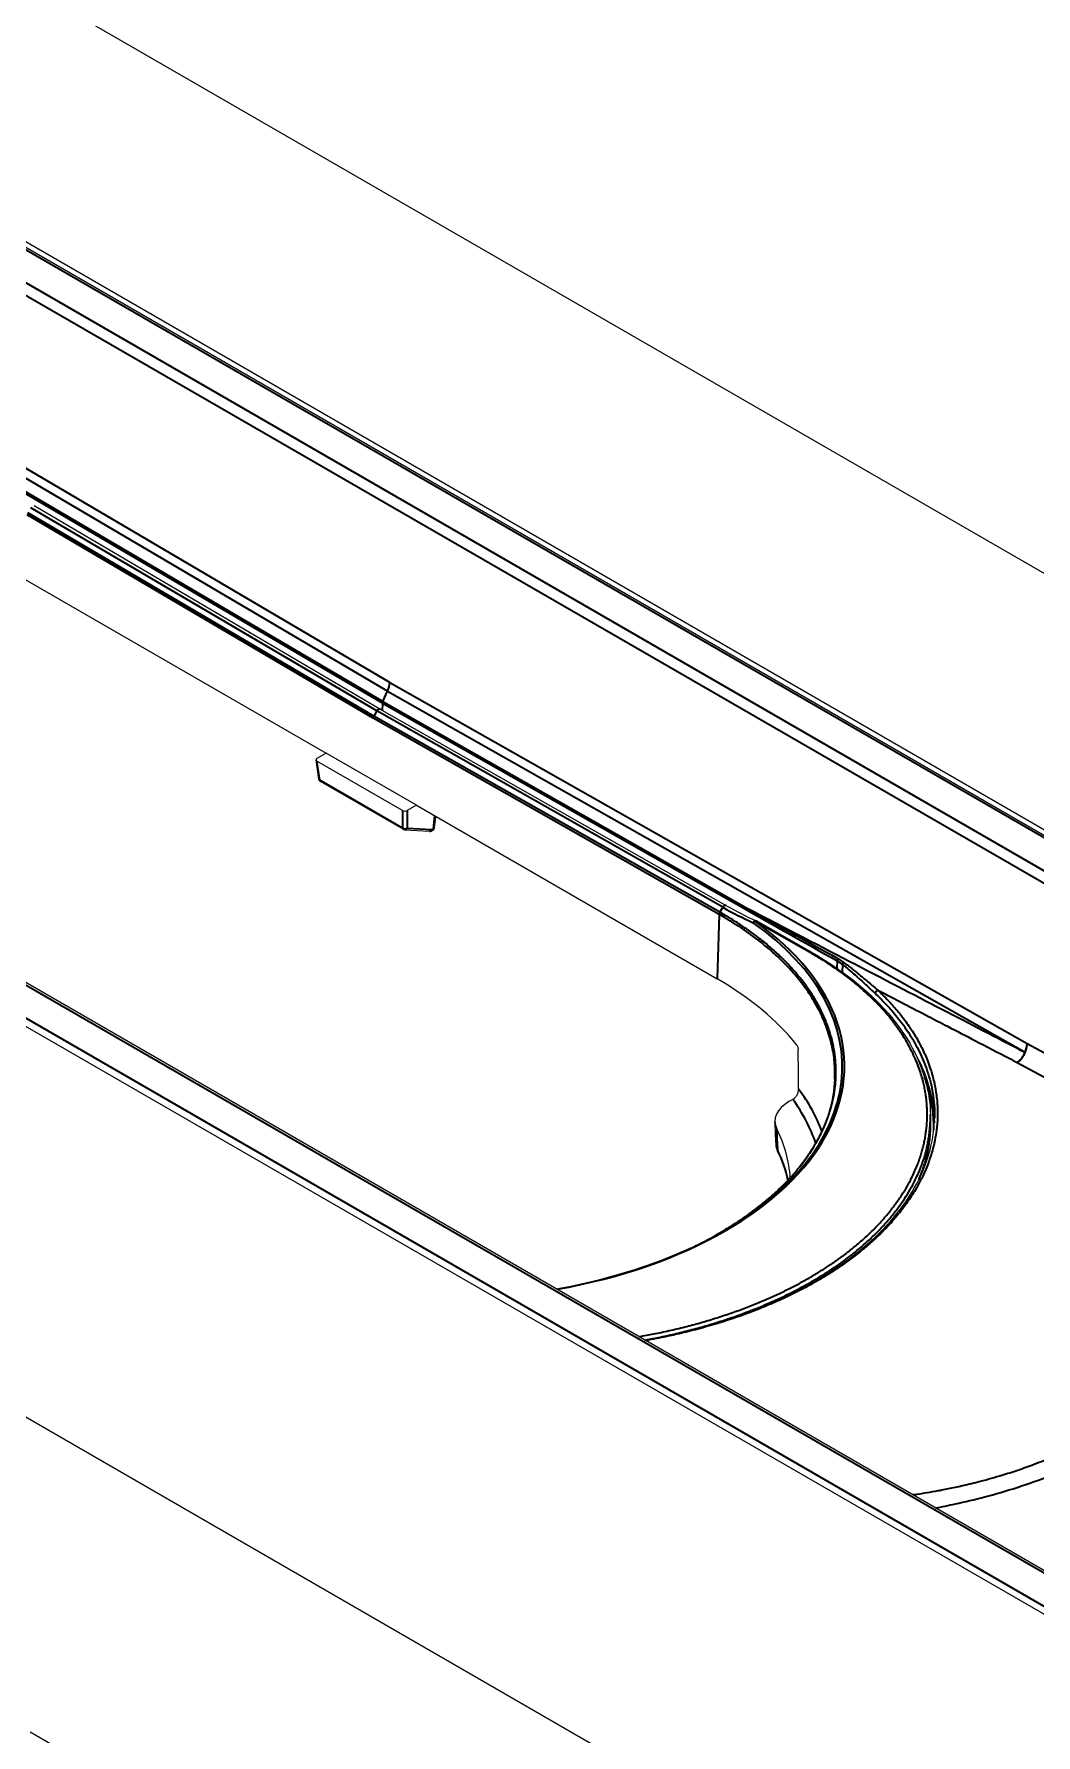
# Model space of a CAD drawing. Header units: millimetres. Extents: x 101 to 3000, y 150 to 4305.
# Drawn here: x 1803.8 to 1850.9, y 1251.6 to 1331.7 of the extents above; entities that cross this region are included whole.
import ezdxf

# ---------------------------------------------------------------- set-up
doc = ezdxf.new("R2010")
doc.units = ezdxf.units.MM
doc.header["$LTSCALE"] = 15
doc.layers.add('_Sichtbarkanten', color=7, linetype='Continuous', lineweight=25)
doc.layers.add('Sichtbar schmal (ISO)', color=7, linetype='Continuous', lineweight=35)

msp = doc.modelspace()

# ---------------------------------------------------------------- linework, layer by layer
at = {"layer": '_Sichtbarkanten'}
for p, q in [((1594.381, 1454.614), (2071.678, 1179.047)), ((1611.353, 1432.486), (2033.505, 1188.756)), ((1612.041, 1432.355), (2033.123, 1189.243)), ((1536.044, 1420.934), (2013.342, 1145.366)), ((2003.532, 1171.462), (1581.399, 1415.181)), ((2001.144, 1170.78), (1580.062, 1413.892)), ((1820.057, 1299.888), (1803.778, 1309.446)), ((1803.367, 1305.991), (1817.527, 1297.816)), ((1836.337, 1290.648), (1820.058, 1299.888)), ((1817.187, 1296.588), (1817.049, 1297.497)), ((1817.527, 1297.816), (1817.092, 1297.565)), ((1821.124, 1295.116), (1817.092, 1297.443)), ((1821.77, 1295.367), (1817.527, 1297.816)), ((1821.154, 1294.233), (1817.26, 1296.481)), ((1821.77, 1295.367), (1821.335, 1295.116)), ((1821.77, 1295.367), (1835.93, 1287.191)), ((1821.22, 1294.213), (1822.39, 1294.139)), ((1822.622, 1294.315), (1822.68, 1294.841)), ((1822.474, 1294.158), (1822.548, 1294.201)), ((1840.338, 1288.46), (1837.771, 1289.917)), ((1839.487, 1281.525), (1839.304, 1281.42)), ((1845.959, 1280.831), (1845.966, 1280.492)), ((1803.596, 1251.766), (1821.362, 1241.509))]:
    msp.add_line(p, q, dxfattribs=at)
for centre, start, end in [((1817.335, 1296.611), 188.61675, 240), ((1821.229, 1294.362), 240, 266.37495), ((1822.473, 1294.331), 300, 353.78661), ((1822.399, 1294.288), 266.37495, 300), ((1837.697, 1289.786), 60.43491, 65.65538)]:
    msp.add_arc(centre, 0.15, start, end, dxfattribs=at)
for centre, major_axis, ratio, start_param, end_param in [((1817.2, 1297.504), (-0.151, 0), 0.572981, 5.501585, 7.064785), ((1821.229, 1295.178), (0.15, 0), 0.581753, 3.930789, 5.493989), ((1836.263, 1290.518), (0.074, 0.13), 0.582198, 6.283093, 6.283157), ((1822.873, 1279.653), (18.464, 0), 0.57735, 0.427822, 0.785398), ((771.372, 760.959), (-647.369, -1359.085), 0.625473, 2.236585, 2.238006), ((1840.897, 1280.495), (-2.252, 0.007), 0.578781, 5.499969, 6.565392), ((1822.873, 1277.51), (16.5, 0), 0.57735, 0.0341, 0.27957), ((1840.947, 1279.459), (-2.252, -0.002), 0.574098, 0.02699, 0.027)]:
    msp.add_ellipse(centre, major_axis=major_axis, ratio=ratio, start_param=start_param, end_param=end_param, dxfattribs=at)
for points in [[(1836.337, 1290.648), (1836.812, 1290.378), (1837.287, 1290.136), (1837.759, 1289.923)], [(1843.782, 1286.092), (1843.784, 1286.091), (1843.785, 1286.089), (1843.787, 1286.088)], [(1845.181, 1283.801), (1845.807, 1282.714), (1846.132, 1281.571), (1846.146, 1280.427)], [(1841.464, 1282.47), (1841.464, 1282.47), (1841.464, 1282.47), (1841.464, 1282.47)], [(1838.696, 1279.422), (1838.679, 1279.769), (1838.662, 1280.116), (1838.646, 1280.463)], [(1838.789, 1279.067), (1838.734, 1279.18), (1838.702, 1279.301), (1838.696, 1279.422)], [(1842.903, 1274.752), (1842.903, 1274.752), (1842.903, 1274.752), (1842.903, 1274.752)]]:
    msp.add_open_spline(points, degree=3, dxfattribs=at)
for points, knots in [([(1840.338, 1288.46), (1841.802, 1287.63), (1843.043, 1286.647), (1844.87, 1284.539), (1845.49, 1283.391), (1845.887, 1281.765), (1845.949, 1281.298), (1845.959, 1280.831)], [0, 0, 0, 0, 0.825738, 0.825738, 1.637023, 1.637023, 1.958081, 1.958081, 1.958081, 1.958081]), ([(1839.674, 1284.076), (1839.674, 1284.076), (1839.674, 1284.076), (1839.683, 1284.065), (1839.691, 1284.05), (1839.707, 1284.016), (1839.714, 1283.997), (1839.725, 1283.96), (1839.729, 1283.94), (1839.734, 1283.905), (1839.735, 1283.891), (1839.736, 1283.878)], [0.09312207, 0.09312207, 0.09312207, 0.09312207, 0.0933825, 0.0933825, 0.10135692, 0.10135692, 0.10933134, 0.10933134, 0.11701044, 0.11701044, 0.12271899, 0.12271899, 0.12271899, 0.12271899]), ([(1835.795, 1275.097), (1837.203, 1275.88), (1838.408, 1276.8), (1840.237, 1278.78), (1840.881, 1279.865), (1841.356, 1281.46), (1841.442, 1281.966), (1841.464, 1282.47)], [0.018928, 0.018928, 0.018928, 0.018928, 0.802236, 0.802236, 1.590138, 1.590138, 1.948863, 1.948863, 1.948863, 1.948863]), ([(1839.487, 1281.525), (1839.523, 1281.546), (1839.565, 1281.581), (1839.63, 1281.651), (1839.664, 1281.698), (1839.711, 1281.784), (1839.732, 1281.838), (1839.754, 1281.922), (1839.76, 1281.967), (1839.759, 1282.004)], [0.23076191, 0.23076191, 0.23076191, 0.23076191, 0.25125977, 0.25125977, 0.27133575, 0.27133575, 0.29054459, 0.29054459, 0.30703041, 0.30703041, 0.30703041, 0.30703041]), ([(1832.522, 1270.195), (1833.275, 1270.327), (1834.013, 1270.486), (1836.599, 1271.151), (1838.357, 1271.813), (1841.381, 1273.399), (1842.685, 1274.343), (1844.684, 1276.384), (1845.403, 1277.508), (1846.019, 1279.303), (1846.139, 1279.97), (1846.153, 1280.635)], [2.157913, 2.157913, 2.157913, 2.157913, 2.470961, 2.470961, 3.290454, 3.290454, 4.108917, 4.108917, 4.926753, 4.926753, 5.395592, 5.395592, 5.395592, 5.395592]), ([(1838.789, 1279.067), (1838.866, 1278.909), (1838.935, 1278.75), (1839.06, 1278.43), (1839.115, 1278.27), (1839.2, 1277.981), (1839.233, 1277.853), (1839.262, 1277.725)], [2.0824225, 2.0824225, 2.0824225, 2.0824225, 2.1347084, 2.1347084, 2.1869942, 2.1869942, 2.2283581, 2.2283581, 2.2283581, 2.2283581]), ([(1828.341, 1272.609), (1830.207, 1272.94), (1832.005, 1273.443), (1834.418, 1274.404), (1835.186, 1274.764), (1835.899, 1275.154)], [2.44429, 2.44429, 2.44429, 2.44429, 3.223444, 3.223444, 3.617145, 3.617145, 3.617145, 3.617145])]:
    msp.add_open_spline(points, degree=3, knots=knots, dxfattribs=at)
at = {"layer": 'Sichtbar schmal (ISO)'}
for p, q in [((2033.318, 1188.737), (1611.165, 1432.467)), ((2031.708, 1187.518), (1609.575, 1431.237)), ((1609.84, 1431.691), (2031.974, 1187.972)), ((2003.345, 1171.443), (1581.211, 1415.162)), ((1579.867, 1414.397), (2002.019, 1170.667)), ((1820.417, 1300.734), (1790.429, 1318.368)), ((1820.518, 1301.142), (1790.534, 1318.775)), ((1820.172, 1300.167), (1803.049, 1310.223)), ((1820.193, 1300.249), (1803.07, 1310.304)), ((1819.735, 1299.459), (1803.458, 1309.027)), ((1819.768, 1299.561), (1803.49, 1309.129)), ((1819.909, 1299.803), (1803.629, 1309.362)), ((1820.193, 1300.249), (1820.417, 1300.734)), ((1820.417, 1300.734), (1850.414, 1283.737)), ((1820.518, 1301.142), (1850.512, 1284.146)), ((1820.172, 1300.167), (1820.167, 1299.826)), ((1820.172, 1300.167), (1837.291, 1290.454)), ((1820.193, 1300.249), (1837.311, 1290.536)), ((1836.02, 1290.227), (1819.735, 1299.459)), ((1819.909, 1299.803), (1819.768, 1299.561)), ((1836.052, 1290.33), (1819.768, 1299.561)), ((1836.188, 1290.564), (1819.909, 1299.803)), ((1817.229, 1296.539), (1817.092, 1297.443)), ((1821.124, 1294.291), (1817.229, 1296.539)), ((1821.124, 1295.116), (1821.124, 1294.291)), ((1821.335, 1295.116), (1821.335, 1294.291)), ((1821.335, 1294.291), (1822.505, 1294.217)), ((1822.505, 1294.217), (1822.579, 1294.259)), ((1822.579, 1294.259), (1822.644, 1294.862)), ((1836.02, 1290.227), (1835.93, 1287.191)), ((1836.188, 1290.564), (1836.052, 1290.33)), ((1840.263, 1288.453), (1837.696, 1289.909)), ((1841.565, 1288.05), (1841.559, 1287.697)), ((1841.819, 1287.878), (1841.813, 1287.519)), ((1850.512, 1284.146), (1854.373, 1282.062)), ((1850.049, 1283.261), (1853.91, 1281.177))]:
    msp.add_line(p, q, dxfattribs=at)
for centre, major_axis, ratio, start_param, end_param in [((1819.988, 1300.846), (0.375, 0.65), 0.577352, 4.868915, 5.480336), ((1820.278, 1300.226), (-0.075, -0.13), 0.57735, 4.868915, 5.480336), ((1817.335, 1296.611), (-0.148, -0.022), 0.572981, 0, 0.694991), ((1817.335, 1296.611), (-0.075, -0.13), 0.57735, 5.585054, 6.283185), ((1821.229, 1294.362), (-0.15, 0), 0.67324, 0.789196, 2.352396), ((1821.229, 1294.362), (-0.075, -0.13), 0.57735, 5.585054, 6.283185), ((1821.229, 1294.362), (-0.009, -0.15), 0.813153, 0, 1.123685), ((1822.399, 1294.288), (-0.009, -0.15), 0.813153, 0, 1.123685), ((1822.399, 1294.288), (0.075, -0.13), 0.57735, 0, 0.698132), ((1822.473, 1294.331), (0.075, -0.13), 0.57735, 0, 0.698132), ((1822.473, 1294.331), (0.149, -0.016), 0.605022, 5.563476, 6.283185), ((1836.126, 1290.284), (0.075, 0.13), 0.580795, 1.551922, 2.31988), ((1836.263, 1290.518), (0.074, 0.13), 0.582198, 0, 1.549104), ((1839.97, 1332.789), (-4.502, 44.162), 0.521453, 2.786666, 2.847999), ((1837.397, 1290.513), (-0.074, -0.13), 0.58244, 4.864556, 5.475994), ((1856.618, 1280.313), (-25.423, 13.802), 0.016308, 0.716048, 0.946005), ((1859.776, 1278.786), (-28.797, 15.473), 0.013737, 0.68337, 0.894993), ((1822.875, 1282.992), (19.042, 0.143), 0.57229, 5.001346, 6.957741), ((1822.876, 1282.957), (18.938, 0.142), 0.572276, 5.466356, 6.957755), ((1837.697, 1289.787), (-0.086, -0.123), 0.640065, 3.98264, 4.750121), ((1837.697, 1289.786), (0.074, 0.13), 0.582367, 0, 0.780997), ((1840.264, 1288.33), (0.074, 0.13), 0.582367, 6.283184, 7.064181), ((1841.671, 1288.109), (-0.073, -0.131), 0.586814, 4.677713, 5.471919), ((1841.935, 1287.931), (-0.094, -0.117), 0.590518, 4.735465, 5.573398), ((1826.875, 1280.143), (20.034, 0.149), 0.572328, 0.714604, 0.714608), ((1843.498, 1286.543), (-0.103, -0.109), 0.704324, 4.16724, 5.628773), ((1826.874, 1280.141), (19.697, 0.148), 0.57229, 0.456854, 0.457129), ((1849.982, 1283.851), (0.356, 0.66), 0.595228, 4.005283, 5.463511), ((1849.982, 1283.851), (0.37, 0.653), 0.5825, 4.864211, 5.475653), ((1849.982, 1283.851), (-0.345, -0.666), 0.585968, 0.853958, 1.700946), ((1822.873, 1277.51), (18.01, 0), 0.57735, 0.189361, 0.39646), ((1822.873, 1277.806), (18.385, 0), 0.57735, 0.210865, 0.406654), ((315.2, 380.301), (-916.059, -2044.368), 0.596974, 2.270824, 2.271362), ((1840.947, 1279.459), (-2.252, -0.002), 0.574098, 0.027, 0.273983), ((1838.924, 1279.133), (-0.135, -0.066), 0.786089, 5.935437, 6.283185), ((1822.873, 1276.528), (16.521, 0), 0.57735, 0.125962, 0.273772)]:
    msp.add_ellipse(centre, major_axis=major_axis, ratio=ratio, start_param=start_param, end_param=end_param, dxfattribs=at)
for points, knots in [([(1819.909, 1299.803), (1819.916, 1299.815), (1819.924, 1299.825), (1819.932, 1299.835), (1819.94, 1299.844), (1819.948, 1299.853), (1819.957, 1299.861), (1819.966, 1299.869), (1819.975, 1299.875), (1819.984, 1299.881), (1819.993, 1299.886), (1820.002, 1299.89), (1820.011, 1299.892), (1820.02, 1299.894), (1820.028, 1299.895), (1820.036, 1299.895), (1820.044, 1299.894), (1820.051, 1299.892), (1820.058, 1299.888), (1820.058, 1299.888), (1820.058, 1299.888), (1820.058, 1299.888)], [0, 0, 0, 0, 0.1111111, 0.1111111, 0.1111111, 0.2222222, 0.2222222, 0.2222222, 0.3333333, 0.3333333, 0.3333333, 0.4444444, 0.4444444, 0.4444444, 0.5555556, 0.5555556, 0.5555556, 0.6666667, 0.6666667, 0.6666667, 0.6672932, 0.6672932, 0.6672932, 0.6672932]), ([(1835.795, 1275.098), (1835.881, 1275.145), (1835.965, 1275.193), (1836.049, 1275.241), (1836.23, 1275.346), (1836.408, 1275.453), (1836.582, 1275.561), (1836.724, 1275.65), (1836.863, 1275.74), (1837, 1275.832), (1837.171, 1275.946), (1837.337, 1276.063), (1837.499, 1276.181), (1837.626, 1276.273), (1837.75, 1276.367), (1837.871, 1276.461), (1838.03, 1276.585), (1838.183, 1276.71), (1838.332, 1276.838), (1838.444, 1276.933), (1838.552, 1277.029), (1838.658, 1277.126), (1838.803, 1277.259), (1838.943, 1277.393), (1839.077, 1277.529), (1839.173, 1277.626), (1839.266, 1277.723), (1839.357, 1277.822), (1839.486, 1277.963), (1839.61, 1278.105), (1839.728, 1278.249), (1839.809, 1278.347), (1839.887, 1278.446), (1839.963, 1278.545), (1840.075, 1278.694), (1840.182, 1278.845), (1840.283, 1278.996), (1840.349, 1279.094), (1840.412, 1279.193), (1840.472, 1279.292), (1840.567, 1279.448), (1840.656, 1279.605), (1840.738, 1279.764), (1840.789, 1279.862), (1840.837, 1279.96), (1840.883, 1280.059), (1840.959, 1280.221), (1841.028, 1280.385), (1841.09, 1280.549), (1841.127, 1280.646), (1841.161, 1280.743), (1841.193, 1280.84), (1841.248, 1281.008), (1841.296, 1281.177), (1841.337, 1281.346), (1841.36, 1281.441), (1841.381, 1281.536), (1841.4, 1281.632), (1841.434, 1281.804), (1841.46, 1281.978), (1841.479, 1282.151), (1841.489, 1282.244), (1841.497, 1282.337), (1841.503, 1282.429), (1841.514, 1282.606), (1841.517, 1282.783), (1841.513, 1282.96), (1841.511, 1283.049), (1841.507, 1283.139), (1841.501, 1283.229), (1841.488, 1283.409), (1841.468, 1283.588), (1841.44, 1283.767), (1841.427, 1283.853), (1841.411, 1283.939), (1841.394, 1284.025), (1841.358, 1284.207), (1841.313, 1284.388), (1841.261, 1284.568), (1841.237, 1284.651), (1841.211, 1284.733), (1841.183, 1284.815), (1841.123, 1284.997), (1841.053, 1285.178), (1840.975, 1285.359), (1840.942, 1285.437), (1840.907, 1285.515), (1840.87, 1285.592), (1840.783, 1285.776), (1840.687, 1285.958), (1840.586, 1286.135), (1840.543, 1286.209), (1840.5, 1286.282), (1840.455, 1286.354), (1840.349, 1286.526), (1840.237, 1286.693), (1840.123, 1286.852), (1840.063, 1286.934), (1840.003, 1287.015), (1839.942, 1287.094), (1839.837, 1287.23), (1839.731, 1287.361), (1839.622, 1287.487), (1839.526, 1287.599), (1839.43, 1287.707), (1839.333, 1287.811), (1839.257, 1287.892), (1839.181, 1287.971), (1839.105, 1288.047), (1838.943, 1288.21), (1838.785, 1288.36), (1838.63, 1288.499), (1838.621, 1288.507), (1838.613, 1288.515), (1838.604, 1288.522), (1838.441, 1288.668), (1838.28, 1288.804), (1838.121, 1288.933), (1838.026, 1289.009), (1837.932, 1289.083), (1837.839, 1289.155), (1837.775, 1289.204), (1837.711, 1289.252), (1837.647, 1289.299), (1837.491, 1289.414), (1837.337, 1289.523), (1837.187, 1289.625), (1837.038, 1289.727), (1836.893, 1289.821), (1836.756, 1289.908), (1836.62, 1289.994), (1836.49, 1290.074), (1836.372, 1290.144), (1836.254, 1290.214), (1836.147, 1290.276), (1836.052, 1290.33)], [0.4724257, 0.4724257, 0.4724257, 0.4724257, 0.4777754, 0.4777754, 0.4777754, 0.4893617, 0.4893617, 0.4893617, 0.4988219, 0.4988219, 0.4988219, 0.5106383, 0.5106383, 0.5106383, 0.5198637, 0.5198637, 0.5198637, 0.5319149, 0.5319149, 0.5319149, 0.5409076, 0.5409076, 0.5409076, 0.5531915, 0.5531915, 0.5531915, 0.5619457, 0.5619457, 0.5619457, 0.5744681, 0.5744681, 0.5744681, 0.5829877, 0.5829877, 0.5829877, 0.5957447, 0.5957447, 0.5957447, 0.6040232, 0.6040232, 0.6040232, 0.6170213, 0.6170213, 0.6170213, 0.6250636, 0.6250636, 0.6250636, 0.6382979, 0.6382979, 0.6382979, 0.6460972, 0.6460972, 0.6460972, 0.6595745, 0.6595745, 0.6595745, 0.6671372, 0.6671372, 0.6671372, 0.6808511, 0.6808511, 0.6808511, 0.68817, 0.68817, 0.68817, 0.7021277, 0.7021277, 0.7021277, 0.7092092, 0.7092092, 0.7092092, 0.7234043, 0.7234043, 0.7234043, 0.7302377, 0.7302377, 0.7302377, 0.7446809, 0.7446809, 0.7446809, 0.7512943, 0.7512943, 0.7512943, 0.7659574, 0.7659574, 0.7659574, 0.7722799, 0.7722799, 0.7722799, 0.787234, 0.787234, 0.787234, 0.7934964, 0.7934964, 0.7934964, 0.8085106, 0.8085106, 0.8085106, 0.8163147, 0.8163147, 0.8163147, 0.8297872, 0.8297872, 0.8297872, 0.8416999, 0.8416999, 0.8416999, 0.8510638, 0.8510638, 0.8510638, 0.8712347, 0.8712347, 0.8712347, 0.8723404, 0.8723404, 0.8723404, 0.893617, 0.893617, 0.893617, 0.9062396, 0.9062396, 0.9062396, 0.9148936, 0.9148936, 0.9148936, 0.9361702, 0.9361702, 0.9361702, 0.9574468, 0.9574468, 0.9574468, 0.9787234, 0.9787234, 0.9787234, 1, 1, 1, 1]), ([(1841.464, 1282.47), (1841.47, 1282.606), (1841.471, 1282.741), (1841.468, 1282.876), (1841.461, 1283.145), (1841.437, 1283.414), (1841.395, 1283.681), (1841.353, 1283.949), (1841.293, 1284.216), (1841.216, 1284.48), (1841.139, 1284.745), (1841.044, 1285.007), (1840.931, 1285.269), (1840.818, 1285.531), (1840.687, 1285.792), (1840.542, 1286.043), (1840.398, 1286.294), (1840.242, 1286.533), (1840.08, 1286.758), (1839.919, 1286.983), (1839.752, 1287.193), (1839.581, 1287.392), (1839.411, 1287.591), (1839.236, 1287.778), (1839.066, 1287.95), (1838.895, 1288.122), (1838.729, 1288.278), (1838.566, 1288.424), (1838.403, 1288.57), (1838.243, 1288.706), (1838.084, 1288.834), (1837.925, 1288.963), (1837.767, 1289.084), (1837.611, 1289.199), (1837.455, 1289.314), (1837.301, 1289.423), (1837.152, 1289.524), (1837.003, 1289.626), (1836.859, 1289.72), (1836.723, 1289.806), (1836.586, 1289.893), (1836.457, 1289.972), (1836.339, 1290.042), (1836.221, 1290.112), (1836.115, 1290.173), (1836.02, 1290.227)], [0.6914239, 0.6914239, 0.6914239, 0.6914239, 0.7021277, 0.7021277, 0.7021277, 0.7234043, 0.7234043, 0.7234043, 0.7446809, 0.7446809, 0.7446809, 0.7659574, 0.7659574, 0.7659574, 0.787234, 0.787234, 0.787234, 0.8085106, 0.8085106, 0.8085106, 0.8297872, 0.8297872, 0.8297872, 0.8510638, 0.8510638, 0.8510638, 0.8723404, 0.8723404, 0.8723404, 0.893617, 0.893617, 0.893617, 0.9148936, 0.9148936, 0.9148936, 0.9361702, 0.9361702, 0.9361702, 0.9574468, 0.9574468, 0.9574468, 0.9787234, 0.9787234, 0.9787234, 1, 1, 1, 1]), ([(1837.615, 1289.837), (1837.62, 1289.847), (1837.626, 1289.857), (1837.633, 1289.866), (1837.64, 1289.875), (1837.647, 1289.884), (1837.654, 1289.891), (1837.662, 1289.899), (1837.67, 1289.905), (1837.678, 1289.91), (1837.686, 1289.916), (1837.694, 1289.92), (1837.703, 1289.923), (1837.711, 1289.926), (1837.719, 1289.928), (1837.727, 1289.929), (1837.735, 1289.929), (1837.743, 1289.928), (1837.75, 1289.926), (1837.753, 1289.926), (1837.756, 1289.924), (1837.759, 1289.923)], [0, 0, 0, 0, 0.1, 0.1, 0.1, 0.2, 0.2, 0.2, 0.3, 0.3, 0.3, 0.4, 0.4, 0.4, 0.5, 0.5, 0.5, 0.6, 0.6, 0.6, 0.6423932, 0.6423932, 0.6423932, 0.6423932]), ([(1832.24, 1270.358), (1832.356, 1270.378), (1832.686, 1270.437), (1833.29, 1270.556), (1834.038, 1270.725), (1834.767, 1270.909), (1835.48, 1271.11), (1836.186, 1271.331), (1836.866, 1271.565), (1837.503, 1271.805), (1838.108, 1272.053), (1838.687, 1272.31), (1839.232, 1272.571), (1839.736, 1272.832), (1840.21, 1273.094), (1840.662, 1273.362), (1841.102, 1273.641), (1841.539, 1273.938), (1841.974, 1274.257), (1842.399, 1274.592), (1842.811, 1274.946), (1843.212, 1275.322), (1843.598, 1275.718), (1843.959, 1276.13), (1844.295, 1276.556), (1844.605, 1277.001), (1844.87, 1277.434), (1845.07, 1277.809), (1845.222, 1278.131), (1845.34, 1278.413), (1845.434, 1278.665), (1845.512, 1278.899), (1845.578, 1279.124), (1845.636, 1279.351), (1845.686, 1279.578), (1845.728, 1279.806), (1845.761, 1280.034), (1845.786, 1280.263), (1845.802, 1280.492), (1845.81, 1280.721), (1845.809, 1280.949), (1845.8, 1281.178), (1845.783, 1281.407), (1845.756, 1281.636), (1845.722, 1281.861), (1845.679, 1282.093), (1845.622, 1282.346), (1845.543, 1282.636), (1845.436, 1282.967), (1845.299, 1283.324), (1845.131, 1283.698), (1844.926, 1284.094), (1844.671, 1284.523), (1844.369, 1284.966), (1844.033, 1285.399), (1843.68, 1285.806), (1843.328, 1286.174), (1842.983, 1286.503), (1842.652, 1286.797), (1842.328, 1287.065), (1842.005, 1287.317), (1841.665, 1287.566), (1841.28, 1287.832), (1840.816, 1288.13), (1840.457, 1288.343), (1840.263, 1288.453)], [0.3741698, 0.3741698, 0.3741698, 0.3741698, 0.38, 0.39, 0.4, 0.41, 0.42, 0.43, 0.44, 0.45, 0.46, 0.47, 0.48, 0.49, 0.5, 0.51, 0.52, 0.53, 0.54, 0.55, 0.56, 0.57, 0.58, 0.59, 0.6, 0.61, 0.62, 0.63, 0.64, 0.65, 0.66, 0.67, 0.68, 0.69, 0.7, 0.71, 0.72, 0.73, 0.74, 0.75, 0.76, 0.77, 0.78, 0.79, 0.8, 0.81, 0.82, 0.83, 0.84, 0.85, 0.86, 0.87, 0.88, 0.89, 0.9, 0.91, 0.92, 0.93, 0.94, 0.95, 0.96, 0.97, 0.98, 0.99, 1, 1, 1, 1]), ([(1841.565, 1288.05), (1841.595, 1288.033), (1841.626, 1288.015), (1841.657, 1287.995), (1841.668, 1287.988), (1841.68, 1287.98), (1841.692, 1287.972), (1841.708, 1287.961), (1841.725, 1287.949), (1841.741, 1287.937), (1841.767, 1287.919), (1841.793, 1287.899), (1841.819, 1287.878)], [0, 0, 0, 0, 0.3629213, 0.3629213, 0.3629213, 0.5, 0.5, 0.5, 0.6950832, 0.6950832, 0.6950832, 1, 1, 1, 1]), ([(1841.596, 1288.157), (1841.64, 1288.133), (1841.685, 1288.106), (1841.729, 1288.077), (1841.774, 1288.048), (1841.819, 1288.017), (1841.864, 1287.984)], [0, 0, 0, 0, 0.5, 0.5, 0.5, 1, 1, 1, 1]), ([(1841.819, 1287.878), (1842.031, 1287.707), (1842.229, 1287.539), (1842.413, 1287.377), (1842.597, 1287.215), (1842.767, 1287.06), (1842.926, 1286.913), (1843.085, 1286.767), (1843.232, 1286.628), (1843.369, 1286.5)], [0, 0, 0, 0, 0.3333333, 0.3333333, 0.3333333, 0.6666667, 0.6666667, 0.6666667, 1, 1, 1, 1]), ([(1841.864, 1287.984), (1841.944, 1287.923), (1842.023, 1287.863), (1842.1, 1287.803), (1842.171, 1287.748), (1842.24, 1287.694), (1842.308, 1287.64), (1842.366, 1287.594), (1842.423, 1287.548), (1842.479, 1287.503), (1842.489, 1287.495), (1842.499, 1287.486), (1842.51, 1287.478), (1842.584, 1287.417), (1842.657, 1287.358), (1842.728, 1287.299), (1842.809, 1287.232), (1842.888, 1287.166), (1842.965, 1287.102), (1842.982, 1287.087), (1842.999, 1287.073), (1843.016, 1287.059), (1843.085, 1287.001), (1843.151, 1286.945), (1843.216, 1286.889), (1843.31, 1286.81), (1843.399, 1286.734), (1843.485, 1286.661)], [0, 0, 0, 0, 0.122778, 0.122778, 0.122778, 0.236478, 0.236478, 0.236478, 0.333333, 0.333333, 0.333333, 0.35135, 0.35135, 0.35135, 0.482502, 0.482502, 0.482502, 0.632881, 0.632881, 0.632881, 0.666667, 0.666667, 0.666667, 0.803535, 0.803535, 0.803535, 1, 1, 1, 1]), ([(1843.485, 1286.661), (1843.642, 1286.515), (1843.804, 1286.355), (1843.968, 1286.182), (1843.985, 1286.164), (1844.003, 1286.146), (1844.02, 1286.127), (1844.167, 1285.97), (1844.315, 1285.802), (1844.463, 1285.622), (1844.491, 1285.588), (1844.519, 1285.553), (1844.547, 1285.518), (1844.684, 1285.347), (1844.819, 1285.166), (1844.952, 1284.973), (1844.99, 1284.917), (1845.029, 1284.859), (1845.068, 1284.8), (1845.187, 1284.618), (1845.304, 1284.424), (1845.415, 1284.219), (1845.461, 1284.135), (1845.506, 1284.048), (1845.55, 1283.96), (1845.647, 1283.764), (1845.739, 1283.56), (1845.823, 1283.346), (1845.869, 1283.227), (1845.914, 1283.106), (1845.955, 1282.982), (1846.022, 1282.779), (1846.082, 1282.568), (1846.132, 1282.347), (1846.166, 1282.196), (1846.196, 1282.041), (1846.221, 1281.883), (1846.254, 1281.668), (1846.277, 1281.448), (1846.289, 1281.228), (1846.298, 1281.064), (1846.301, 1280.9), (1846.297, 1280.736), (1846.292, 1280.519), (1846.275, 1280.303), (1846.248, 1280.087), (1846.228, 1279.921), (1846.2, 1279.755), (1846.167, 1279.589), (1846.124, 1279.378), (1846.07, 1279.166), (1846.006, 1278.956), (1845.955, 1278.788), (1845.897, 1278.62), (1845.832, 1278.453), (1845.753, 1278.247), (1845.663, 1278.043), (1845.564, 1277.84), (1845.482, 1277.673), (1845.393, 1277.508), (1845.298, 1277.343), (1845.184, 1277.147), (1845.061, 1276.952), (1844.929, 1276.759), (1844.816, 1276.596), (1844.697, 1276.434), (1844.571, 1276.273), (1844.425, 1276.087), (1844.27, 1275.903), (1844.107, 1275.722), (1843.963, 1275.563), (1843.813, 1275.405), (1843.655, 1275.25), (1843.48, 1275.076), (1843.296, 1274.905), (1843.104, 1274.737), (1842.93, 1274.584), (1842.749, 1274.433), (1842.561, 1274.285), (1842.359, 1274.124), (1842.149, 1273.967), (1841.932, 1273.814), (1841.729, 1273.67), (1841.519, 1273.529), (1841.304, 1273.391), (1841.078, 1273.246), (1840.846, 1273.105), (1840.607, 1272.967), (1840.376, 1272.834), (1840.139, 1272.704), (1839.896, 1272.577), (1839.649, 1272.448), (1839.397, 1272.323), (1839.139, 1272.202), (1838.88, 1272.081), (1838.616, 1271.963), (1838.347, 1271.849), (1838.082, 1271.737), (1837.813, 1271.629), (1837.539, 1271.526), (1837.256, 1271.418), (1836.968, 1271.315), (1836.676, 1271.216), (1836.398, 1271.122), (1836.116, 1271.033), (1835.831, 1270.947), (1835.526, 1270.855), (1835.218, 1270.769), (1834.906, 1270.687), (1834.618, 1270.611), (1834.327, 1270.54), (1834.033, 1270.472), (1833.709, 1270.398), (1833.381, 1270.329), (1833.05, 1270.265), (1832.887, 1270.233), (1832.723, 1270.203), (1832.559, 1270.174)], [0, 0, 0, 0, 0.0333333, 0.0333333, 0.0333333, 0.0368497, 0.0368497, 0.0368497, 0.0666667, 0.0666667, 0.0666667, 0.0723866, 0.0723866, 0.0723866, 0.1, 0.1, 0.1, 0.1081076, 0.1081076, 0.1081076, 0.1333333, 0.1333333, 0.1333333, 0.14374, 0.14374, 0.14374, 0.1666667, 0.1666667, 0.1666667, 0.1793342, 0.1793342, 0.1793342, 0.2, 0.2, 0.2, 0.2140962, 0.2140962, 0.2140962, 0.2333333, 0.2333333, 0.2333333, 0.2476831, 0.2476831, 0.2476831, 0.2666667, 0.2666667, 0.2666667, 0.2813022, 0.2813022, 0.2813022, 0.3, 0.3, 0.3, 0.3149315, 0.3149315, 0.3149315, 0.3333333, 0.3333333, 0.3333333, 0.3484991, 0.3484991, 0.3484991, 0.3666667, 0.3666667, 0.3666667, 0.3821125, 0.3821125, 0.3821125, 0.4, 0.4, 0.4, 0.4157431, 0.4157431, 0.4157431, 0.4333333, 0.4333333, 0.4333333, 0.449342, 0.449342, 0.449342, 0.4666667, 0.4666667, 0.4666667, 0.4829133, 0.4829133, 0.4829133, 0.5, 0.5, 0.5, 0.5165294, 0.5165294, 0.5165294, 0.5333333, 0.5333333, 0.5333333, 0.5501527, 0.5501527, 0.5501527, 0.5666667, 0.5666667, 0.5666667, 0.5837448, 0.5837448, 0.5837448, 0.6, 0.6, 0.6, 0.6173435, 0.6173435, 0.6173435, 0.6333333, 0.6333333, 0.6333333, 0.650985, 0.650985, 0.650985, 0.6596625, 0.6596625, 0.6596625, 0.6596625]), ([(1843.369, 1286.5), (1843.525, 1286.354), (1843.846, 1286.037), (1844.339, 1285.482), (1844.826, 1284.841), (1845.29, 1284.095), (1845.701, 1283.227), (1846.016, 1282.241), (1846.148, 1281.326), (1846.157, 1280.791), (1846.154, 1280.635)], [0, 0, 0, 0, 0.0333333, 0.0666667, 0.1, 0.1333333, 0.1666667, 0.2, 0.2333333, 0.247143, 0.247143, 0.247143, 0.247143]), ([(1843.485, 1286.661), (1844.312, 1286.233), (1845.107, 1285.821), (1845.866, 1285.427), (1846.17, 1285.27), (1846.467, 1285.116), (1846.76, 1284.964), (1847.2, 1284.736), (1847.629, 1284.514), (1848.048, 1284.297), (1848.606, 1284.008), (1849.146, 1283.729), (1849.666, 1283.459), (1849.795, 1283.392), (1849.923, 1283.326), (1850.049, 1283.261)], [0, 0, 0, 0, 0.333333, 0.333333, 0.333333, 0.466347, 0.466347, 0.466347, 0.666667, 0.666667, 0.666667, 0.933826, 0.933826, 0.933826, 1, 1, 1, 1]), ([(1846.116, 1280.072), (1846.118, 1280.149), (1846.119, 1280.304), (1846.112, 1280.537), (1846.097, 1280.771), (1846.073, 1281.005), (1846.04, 1281.235), (1845.999, 1281.468), (1845.944, 1281.72), (1845.871, 1282.004), (1845.781, 1282.295), (1845.71, 1282.491), (1845.68, 1282.571)], [0.7396374, 0.7396374, 0.7396374, 0.7396374, 0.75, 0.7604167, 0.7708333, 0.78125, 0.7916667, 0.8020833, 0.8125, 0.8229167, 0.8333333, 0.8402511, 0.8402511, 0.8402511, 0.8402511]), ([(1832.52, 1270.196), (1832.563, 1270.204), (1832.822, 1270.252), (1833.341, 1270.354), (1834.096, 1270.524), (1834.83, 1270.709), (1835.549, 1270.912), (1836.261, 1271.134), (1836.946, 1271.37), (1837.588, 1271.612), (1838.198, 1271.862), (1838.782, 1272.122), (1839.33, 1272.385), (1839.839, 1272.647), (1840.317, 1272.912), (1840.772, 1273.182), (1841.215, 1273.463), (1841.656, 1273.763), (1842.095, 1274.083), (1842.523, 1274.422), (1842.938, 1274.779), (1843.342, 1275.157), (1843.731, 1275.557), (1844.096, 1275.972), (1844.434, 1276.401), (1844.747, 1276.849), (1845.014, 1277.286), (1845.215, 1277.664), (1845.368, 1277.988), (1845.487, 1278.273), (1845.582, 1278.527), (1845.66, 1278.763), (1845.727, 1278.99), (1845.786, 1279.218), (1845.836, 1279.448), (1845.878, 1279.677), (1845.911, 1279.907), (1845.936, 1280.138), (1845.953, 1280.368), (1845.961, 1280.599), (1845.96, 1280.753), (1845.959, 1280.831), (1845.959, 1280.831)], [0.3779815, 0.3779815, 0.3779815, 0.3779815, 0.38, 0.39, 0.4, 0.41, 0.42, 0.43, 0.44, 0.45, 0.46, 0.47, 0.48, 0.49, 0.5, 0.51, 0.52, 0.53, 0.54, 0.55, 0.56, 0.57, 0.58, 0.59, 0.6, 0.61, 0.62, 0.63, 0.64, 0.65, 0.66, 0.67, 0.68, 0.69, 0.7, 0.71, 0.72, 0.73, 0.74, 0.75, 0.76, 0.7600671, 0.7600671, 0.7600671, 0.7600671]), ([(1845.127, 1262.917), (1845.19, 1262.926), (1845.253, 1262.936), (1845.317, 1262.945), (1845.643, 1262.995), (1845.976, 1263.05), (1846.324, 1263.115), (1846.383, 1263.126), (1846.442, 1263.137), (1846.502, 1263.148), (1846.914, 1263.228), (1847.345, 1263.32), (1847.8, 1263.429), (1847.931, 1263.46), (1848.063, 1263.493), (1848.197, 1263.528), (1848.53, 1263.613), (1848.873, 1263.708), (1849.224, 1263.813), (1849.471, 1263.887), (1849.721, 1263.966), (1849.973, 1264.05), (1850.223, 1264.133), (1850.475, 1264.222), (1850.727, 1264.315), (1851.033, 1264.428), (1851.338, 1264.548), (1851.639, 1264.675), (1851.835, 1264.757), (1852.029, 1264.841), (1852.22, 1264.928), (1852.549, 1265.078), (1852.87, 1265.234), (1853.179, 1265.395), (1853.327, 1265.472), (1853.472, 1265.55), (1853.614, 1265.628), (1853.954, 1265.816), (1854.277, 1266.009), (1854.58, 1266.204), (1854.67, 1266.261), (1854.758, 1266.319), (1854.845, 1266.377), (1855.202, 1266.616), (1855.53, 1266.856), (1855.827, 1267.093), (1855.845, 1267.107), (1855.863, 1267.121), (1855.88, 1267.135), (1856.192, 1267.385), (1856.471, 1267.631), (1856.72, 1267.87), (1856.785, 1267.932), (1856.848, 1267.993), (1856.908, 1268.054), (1857.082, 1268.228), (1857.241, 1268.397), (1857.387, 1268.563), (1857.541, 1268.739), (1857.682, 1268.91), (1857.811, 1269.078), (1857.847, 1269.125), (1857.881, 1269.171), (1857.915, 1269.216), (1858.072, 1269.429), (1858.212, 1269.637), (1858.34, 1269.844), (1858.404, 1269.949), (1858.465, 1270.054), (1858.524, 1270.158), (1858.58, 1270.261), (1858.635, 1270.363), (1858.686, 1270.466), (1858.79, 1270.675), (1858.883, 1270.885), (1858.965, 1271.097), (1858.989, 1271.159), (1859.012, 1271.222), (1859.035, 1271.285), (1859.088, 1271.435), (1859.135, 1271.586), (1859.177, 1271.737), (1859.236, 1271.952), (1859.284, 1272.168), (1859.321, 1272.383), (1859.324, 1272.406), (1859.328, 1272.429), (1859.332, 1272.452), (1859.362, 1272.645), (1859.383, 1272.838), (1859.395, 1273.032), (1859.407, 1273.239), (1859.409, 1273.446), (1859.4, 1273.654), (1859.4, 1273.665), (1859.399, 1273.675), (1859.399, 1273.686), (1859.388, 1273.905), (1859.366, 1274.125), (1859.331, 1274.347), (1859.302, 1274.527), (1859.265, 1274.708), (1859.219, 1274.891), (1859.208, 1274.933), (1859.197, 1274.974), (1859.186, 1275.016), (1859.124, 1275.241), (1859.05, 1275.467), (1858.96, 1275.695), (1858.898, 1275.853), (1858.828, 1276.012), (1858.752, 1276.17), (1858.719, 1276.239), (1858.684, 1276.309), (1858.648, 1276.378), (1858.531, 1276.604), (1858.401, 1276.826), (1858.268, 1277.033), (1858.157, 1277.204), (1858.044, 1277.366), (1857.931, 1277.519), (1857.908, 1277.55), (1857.885, 1277.58), (1857.862, 1277.61), (1857.727, 1277.789), (1857.593, 1277.953), (1857.459, 1278.11), (1857.324, 1278.266), (1857.189, 1278.414), (1857.053, 1278.558), (1856.916, 1278.701), (1856.778, 1278.84), (1856.639, 1278.974), (1856.626, 1278.987), (1856.612, 1279), (1856.599, 1279.013), (1856.473, 1279.134), (1856.345, 1279.252), (1856.217, 1279.368), (1856.074, 1279.496), (1855.93, 1279.621), (1855.784, 1279.745), (1855.637, 1279.868), (1855.488, 1279.991), (1855.337, 1280.112), (1855.185, 1280.233), (1855.03, 1280.354), (1854.874, 1280.473), (1854.717, 1280.592), (1854.559, 1280.71), (1854.399, 1280.827), (1854.378, 1280.842), (1854.356, 1280.858), (1854.335, 1280.873), (1854.195, 1280.975), (1854.053, 1281.076), (1853.91, 1281.177)], [0.3621811, 0.3621811, 0.3621811, 0.3621811, 0.3653846, 0.3653846, 0.3653846, 0.3818232, 0.3818232, 0.3818232, 0.3846154, 0.3846154, 0.3846154, 0.4038462, 0.4038462, 0.4038462, 0.4093576, 0.4093576, 0.4093576, 0.4230769, 0.4230769, 0.4230769, 0.4327241, 0.4327241, 0.4327241, 0.4423077, 0.4423077, 0.4423077, 0.4539652, 0.4539652, 0.4539652, 0.4615385, 0.4615385, 0.4615385, 0.474558, 0.474558, 0.474558, 0.4807692, 0.4807692, 0.4807692, 0.4956006, 0.4956006, 0.4956006, 0.5, 0.5, 0.5, 0.5181467, 0.5181467, 0.5181467, 0.5192308, 0.5192308, 0.5192308, 0.5384615, 0.5384615, 0.5384615, 0.5434493, 0.5434493, 0.5434493, 0.5576923, 0.5576923, 0.5576923, 0.5727792, 0.5727792, 0.5727792, 0.5769231, 0.5769231, 0.5769231, 0.5961538, 0.5961538, 0.5961538, 0.6058788, 0.6058788, 0.6058788, 0.6153846, 0.6153846, 0.6153846, 0.6346154, 0.6346154, 0.6346154, 0.6403017, 0.6403017, 0.6403017, 0.6538462, 0.6538462, 0.6538462, 0.6730769, 0.6730769, 0.6730769, 0.6751186, 0.6751186, 0.6751186, 0.6923077, 0.6923077, 0.6923077, 0.7106147, 0.7106147, 0.7106147, 0.7115385, 0.7115385, 0.7115385, 0.7307692, 0.7307692, 0.7307692, 0.7464052, 0.7464052, 0.7464052, 0.75, 0.75, 0.75, 0.7692308, 0.7692308, 0.7692308, 0.7825567, 0.7825567, 0.7825567, 0.7884615, 0.7884615, 0.7884615, 0.8076923, 0.8076923, 0.8076923, 0.8236648, 0.8236648, 0.8236648, 0.8269231, 0.8269231, 0.8269231, 0.8461538, 0.8461538, 0.8461538, 0.8653846, 0.8653846, 0.8653846, 0.8846154, 0.8846154, 0.8846154, 0.8864713, 0.8864713, 0.8864713, 0.9038462, 0.9038462, 0.9038462, 0.9230769, 0.9230769, 0.9230769, 0.9423077, 0.9423077, 0.9423077, 0.9615385, 0.9615385, 0.9615385, 0.9807692, 0.9807692, 0.9807692, 0.9833197, 0.9833197, 0.9833197, 1, 1, 1, 1]), ([(1845.415, 1277.747), (1845.459, 1277.849), (1845.5, 1277.95), (1845.536, 1278.047), (1845.543, 1278.064), (1845.549, 1278.081), (1845.555, 1278.098), (1845.591, 1278.196), (1845.624, 1278.291), (1845.653, 1278.382), (1845.66, 1278.404), (1845.667, 1278.425), (1845.673, 1278.447), (1845.698, 1278.528), (1845.721, 1278.605), (1845.74, 1278.678), (1845.748, 1278.705), (1845.755, 1278.731), (1845.761, 1278.757), (1845.778, 1278.821), (1845.793, 1278.883), (1845.806, 1278.941), (1845.813, 1278.97), (1845.819, 1278.998), (1845.825, 1279.026), (1845.836, 1279.08), (1845.847, 1279.131), (1845.856, 1279.182), (1845.862, 1279.211), (1845.867, 1279.239), (1845.872, 1279.268), (1845.881, 1279.317), (1845.888, 1279.365), (1845.896, 1279.413), (1845.9, 1279.441), (1845.904, 1279.469), (1845.908, 1279.498), (1845.915, 1279.546), (1845.921, 1279.595), (1845.926, 1279.644), (1845.93, 1279.672), (1845.933, 1279.7), (1845.936, 1279.728), (1845.94, 1279.777), (1845.945, 1279.827), (1845.949, 1279.876), (1845.951, 1279.904), (1845.953, 1279.932), (1845.955, 1279.961), (1845.958, 1280.01), (1845.96, 1280.059), (1845.962, 1280.108), (1845.963, 1280.136), (1845.964, 1280.164), (1845.965, 1280.193), (1845.966, 1280.242), (1845.967, 1280.291), (1845.967, 1280.339), (1845.967, 1280.368), (1845.967, 1280.396), (1845.967, 1280.424), (1845.967, 1280.447), (1845.966, 1280.469), (1845.966, 1280.492)], [0.646541, 0.646541, 0.646541, 0.646541, 0.6548243, 0.6548243, 0.6548243, 0.65625, 0.65625, 0.65625, 0.6646341, 0.6646341, 0.6646341, 0.6666667, 0.6666667, 0.6666667, 0.6743028, 0.6743028, 0.6743028, 0.6770833, 0.6770833, 0.6770833, 0.6840783, 0.6840783, 0.6840783, 0.6875, 0.6875, 0.6875, 0.694118, 0.694118, 0.694118, 0.6979167, 0.6979167, 0.6979167, 0.7044676, 0.7044676, 0.7044676, 0.7083333, 0.7083333, 0.7083333, 0.7149358, 0.7149358, 0.7149358, 0.71875, 0.71875, 0.71875, 0.7253584, 0.7253584, 0.7253584, 0.7291667, 0.7291667, 0.7291667, 0.7357692, 0.7357692, 0.7357692, 0.7395833, 0.7395833, 0.7395833, 0.746192, 0.746192, 0.746192, 0.75, 0.75, 0.75, 0.7530402, 0.7530402, 0.7530402, 0.7530402]), ([(1846.197, 1262.299), (1846.5, 1262.356), (1847.236, 1262.504), (1848.501, 1262.803), (1850.034, 1263.246), (1851.647, 1263.815), (1853.236, 1264.5), (1854.706, 1265.267), (1855.993, 1266.076), (1857.07, 1266.883), (1857.942, 1267.657), (1858.639, 1268.382), (1859.199, 1269.064), (1859.662, 1269.722), (1860.053, 1270.382), (1860.382, 1271.057), (1860.646, 1271.743), (1860.845, 1272.437), (1860.978, 1273.135), (1861.047, 1273.843), (1861.051, 1274.566), (1860.986, 1275.304), (1860.85, 1276.059), (1860.637, 1276.836), (1860.463, 1277.314), (1860.368, 1277.547)], [0.311186, 0.311186, 0.311186, 0.311186, 0.3333333, 0.3636364, 0.3939394, 0.4242424, 0.4545455, 0.4848485, 0.5151515, 0.5454545, 0.5757576, 0.6060606, 0.6363636, 0.6666667, 0.6969697, 0.7272727, 0.7575758, 0.7878788, 0.8181818, 0.8484848, 0.8787879, 0.9090909, 0.9393939, 0.969697, 1, 1, 1, 1])]:
    msp.add_open_spline(points, degree=3, knots=knots, dxfattribs=at)
for points in [[(1819.735, 1299.459), (1819.736, 1299.47), (1819.739, 1299.492), (1819.75, 1299.528), (1819.762, 1299.551), (1819.768, 1299.561)], [(1837.311, 1290.536), (1839.152, 1289.58), (1842.577, 1287.802), (1846.838, 1285.591), (1849.297, 1284.316), (1850.414, 1283.737)]]:
    msp.add_open_spline(points, degree=3, dxfattribs=at)

doc.saveas('drawing.dxf')
